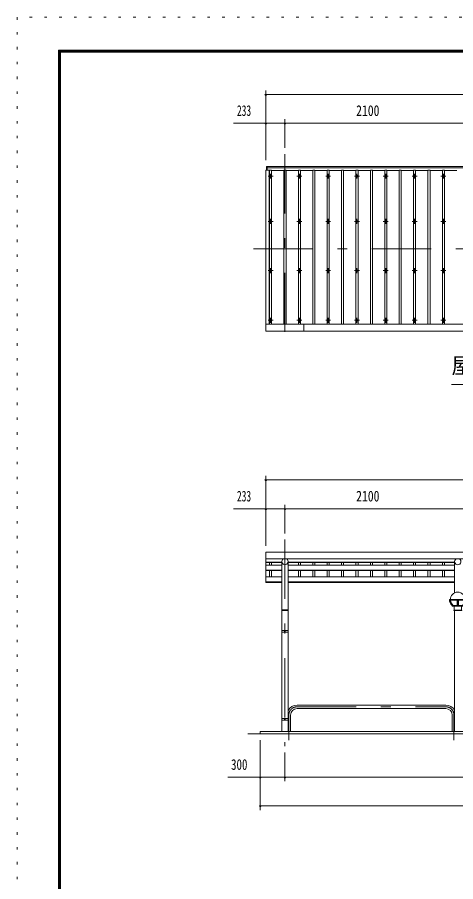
# Model space of a CAD drawing. Units: millimetres, scale not verified, with parts at other scales. Extents: x -25778 to 25782, y -10500 to 10500.
# Drawn here: x -3918 to 1409, y 0 to 10500 of the extents above; entities that cross this region are included whole.
import ezdxf
from ezdxf.enums import TextEntityAlignment as Align

# ---------------------------------------------------------------- set-up
doc = ezdxf.new("R2010")
doc.units = ezdxf.units.MM
doc.header["$LTSCALE"] = 60
doc.linetypes.add('USER3', pattern=[24, 12, -5, 2, -5])
doc.linetypes.add('USER4', pattern=[3, 0.5, -2.5])
for name, color, linetype, lineweight in [('0-0_0', 7, 'Continuous', 18), ('0-2_1-0BOLD', 7, 'Continuous', 18), ('0-3_1-2CENTER', 3, 'USER3', 18), ('0-4_1-4THIN', 4, 'Continuous', 18), ('0-5_1-5DIM', 3, 'Continuous', 18), ('0-C_F-F', 5, 'Continuous', 18), ('0-D_F-E_J_ADD', 5, 'USER4', 18)]:
    doc.layers.add(name, color=color, linetype=linetype, lineweight=lineweight)
doc.styles.add('ＭＳ ゴシック', font='')
doc.styles.get('ＭＳ ゴシック').set_extended_font_data('MS Gothic')

# ---------------------------------------------------------------- blocks, each defined once
blk = doc.blocks.new('ledl')
at = {"layer": '0-0_0'}
for p, q in [((14388.17, 13926.97), (14183.17, 13926.97)), ((14183.17, 13920.97), (14183.17, 13926.97)), ((14276.67, 13920.97), (14183.17, 13920.97)), ((14276.67, 13920.97), (14276.67, 13856.97)), ((14288.67, 13920.97), (14282.67, 13920.97)), ((14282.67, 13920.97), (14282.67, 13856.97)), ((14288.67, 13920.97), (14288.67, 13856.97)), ((14388.17, 13920.97), (14294.67, 13920.97)), ((14294.67, 13920.97), (14294.67, 13856.97)), ((14388.17, 13920.97), (14388.17, 13926.97)), ((14215.67, 13846.97), (14355.67, 13846.97)), ((14240.67, 13796.97), (14240.67, 13846.97)), ((14240.67, 13796.97), (14330.67, 13796.97)), ((14330.67, 13796.97), (14330.67, 13846.97)), ((14355.67, 13846.97), (14355.67, 13856.97))]:
    blk.add_line(p, q, dxfattribs=at)
blk.add_lwpolyline([(14215.67, 13846.97), (14215.67, 13856.97), (14355.67, 13856.97)], dxfattribs=at)
for start, end in [(0, 180), (183.82255, 231.05756), (308.94244, 356.17745)]:
    blk.add_arc((14285.67, 13926.97), 90, start, end, dxfattribs=at)
for centre, major_axis, start_param, end_param in [((14285.67, 13926.97), (102.47, 6.5), 3.13629226, 3.90348569), ((14293.67, 13926.97), (102.47, 6.5), 3.13629226, 3.90348569), ((14277.67, 13926.97), (-102.47, 6.5), 2.37969962, 3.14689305), ((14285.67, 13926.97), (-102.47, 6.5), 2.37969962, 3.14689305)]:
    blk.add_ellipse(centre, major_axis=major_axis, ratio=0.92312, start_param=start_param, end_param=end_param, dxfattribs=at)

msp = doc.modelspace()

# ---------------------------------------------------------------- linework, layer by layer
at = {"layer": '0-2_1-0BOLD'}
for p, q in [((-882.73, 8642.82), (-882.73, 8687.67)), ((-882.73, 8672.68), (6901.26, 8672.68)), ((6917.26, 6774.16), (-898.73, 6774.16)), ((-435.73, 6687.67), (-435.73, 6774.16)), ((6917.26, 3921.21), (-898.73, 3921.21)), ((-703.89, 3889.24), (-703.89, 3050.27)), ((-627.59, 3050.27), (-627.59, 3889.24)), ((1396.11, 3889.24), (1396.11, 3508.49)), ((-898.73, 3880.02), (-703.89, 3880.02)), ((-703.89, 3876.47), (-898.73, 3876.47)), ((-898.73, 3844.26), (-703.89, 3844.26)), ((-898.73, 3785.43), (-703.89, 3785.43)), ((-627.59, 3880.02), (1396.11, 3880.02)), ((1396.11, 3876.47), (-627.59, 3876.47)), ((-627.59, 3844.26), (1396.11, 3844.26)), ((1396.11, 3785.43), (-627.59, 3785.43)), ((-703.89, 3779.53), (-898.73, 3779.53)), ((-898.73, 3701.81), (-703.89, 3701.81)), ((-627.59, 3779.53), (1396.11, 3779.53)), ((1396.11, 3701.81), (-627.59, 3701.81)), ((-703.89, 3644.17), (-898.73, 3644.17)), ((-627.59, 3644.17), (1396.11, 3644.17)), ((1396.11, 3635.83), (-627.59, 3635.83)), ((-627.59, 3294.67), (-703.89, 3294.67)), ((-698.89, 3302.67), (-632.59, 3302.67)), ((1396.11, 3294.67), (1396.11, 1824.67)), ((-669.59, 3050.27), (-669.59, 3030.27)), ((-661.88, 3030.27), (-661.88, 3050.27)), ((-703.89, 3030.27), (-703.89, 1981.16)), ((-669.59, 3040.27), (-661.88, 3040.27)), ((-627.59, 1981.16), (-627.59, 3030.27)), ((1287.97, 2145.97), (-519.34, 2145.97)), ((-519.34, 2103.27), (1287.97, 2103.27)), ((-598.04, 2024.67), (-598.04, 1824.67)), ((1366.56, 1824.67), (1366.56, 2024.67)), ((-703.89, 1961.16), (-703.89, 1824.67)), ((-669.59, 1981.16), (-669.59, 1961.16)), ((-669.59, 1971.16), (-661.88, 1971.16)), ((-661.88, 1961.16), (-661.88, 1981.16)), ((-627.59, 1824.67), (-627.59, 1961.16)), ((-1115.73, 1794.67), (7134.26, 1794.67))]:
    msp.add_line(p, q, dxfattribs=at)
for points in [[(-858.73, 6774.16), (-858.73, 8642.82), (-898.73, 8642.82), (-898.73, 6687.67), (6917.26, 6687.67), (6917.26, 8642.82), (6877.26, 8642.82)], [(6907.26, 8687.67), (-888.73, 8687.67), (-888.73, 8642.82)], [(-703.89, 3635.83), (-898.73, 3635.83), (-898.73, 4004.86), (6917.26, 4004.86)], [(6984.26, 1824.67), (-965.74, 1824.67), (-965.74, 1794.67)]]:
    msp.add_lwpolyline(points, dxfattribs=at)
for points in [[(1484.26, 3294.67), (1384.26, 3294.67), (1384.26, 3296.97), (1484.26, 3296.97)], [(-705.48, 3050.27), (-705.48, 3030.27), (-625.99, 3030.27), (-625.99, 3050.27)], [(-705.48, 1981.16), (-705.48, 1961.16), (-625.99, 1961.16), (-625.99, 1981.16)]]:
    msp.add_lwpolyline(points, close=True, dxfattribs=at)
for centre in [(-840.73, 8570.29), (-490.73, 8570.29), (-140.73, 8570.29), (209.27, 8570.29), (559.27, 8570.29), (909.27, 8570.29), (1259.27, 8570.29), (-840.73, 8020.59), (-490.73, 8020.59), (-140.73, 8020.59), (209.27, 8020.59), (559.27, 8020.59), (909.27, 8020.59), (1259.27, 8020.59), (-840.73, 7422.81), (-490.73, 7422.81), (-140.73, 7422.81), (209.27, 7422.81), (559.27, 7422.81), (909.27, 7422.81), (1259.27, 7422.81), (-840.73, 6819.1), (-490.73, 6819.1), (-140.73, 6819.1), (209.27, 6819.1), (559.27, 6819.1), (909.27, 6819.1), (1259.27, 6819.1)]:
    msp.add_circle(centre, 10, dxfattribs=at)
for centre, radius, start, end in [((-665.74, 3889.24), 38.15, 123.05154, 56.94846), ((1434.26, 3889.24), 38.15, 123.05154, 56.94846), ((-698.89, 3297.67), 5, 90, 180), ((-632.59, 3297.67), 5, 0, 90), ((-519.34, 2024.67), 121.3, 90, 153.07823), ((-519.34, 2024.67), 78.6, 90, 180), ((1287.97, 2024.67), 121.3, 26.91106, 90), ((1287.97, 2024.67), 78.6, 0, 90)]:
    msp.add_arc(centre, radius, start, end, dxfattribs=at)
at = {"layer": '0-3_1-2CENTER'}
for p, q in [((-665.74, 8837.68), (-665.74, 6537.67)), ((-870.73, 8570.29), (-810.74, 8570.29)), ((-840.73, 8600.28), (-840.73, 8540.28)), ((-520.73, 8570.29), (-460.74, 8570.29)), ((-490.73, 8540.28), (-490.73, 8600.28)), ((-170.73, 8570.29), (-110.74, 8570.29)), ((-140.73, 8600.28), (-140.73, 8540.28)), ((239.26, 8570.29), (179.27, 8570.29)), ((209.27, 8540.28), (209.27, 8600.28)), ((529.27, 8570.29), (589.26, 8570.29)), ((559.27, 8600.28), (559.27, 8540.28)), ((879.27, 8570.29), (939.26, 8570.29)), ((909.27, 8540.28), (909.27, 8600.28)), ((1229.27, 8570.29), (1289.26, 8570.29)), ((1259.27, 8600.28), (1259.27, 8540.28)), ((-810.74, 8020.59), (-870.73, 8020.59)), ((-840.73, 7990.59), (-840.73, 8050.59)), ((-460.74, 8020.59), (-520.73, 8020.59)), ((-490.73, 8050.59), (-490.73, 7990.59)), ((-110.74, 8020.59), (-170.73, 8020.59)), ((-140.73, 7990.59), (-140.73, 8050.59)), ((239.26, 8020.59), (179.27, 8020.59)), ((209.27, 8050.59), (209.27, 7990.59)), ((529.27, 8020.59), (589.26, 8020.59)), ((559.27, 7990.59), (559.27, 8050.59)), ((939.26, 8020.59), (879.27, 8020.59)), ((909.27, 8050.59), (909.27, 7990.59)), ((1229.27, 8020.59), (1289.26, 8020.59)), ((1259.27, 7990.59), (1259.27, 8050.59)), ((-1048.73, 7687.67), (7067.26, 7687.67)), ((-810.74, 7422.81), (-870.73, 7422.81)), ((-840.73, 7392.8), (-840.73, 7452.81)), ((-460.74, 7422.81), (-520.73, 7422.81)), ((-490.73, 7452.81), (-490.73, 7392.8)), ((-110.74, 7422.81), (-170.73, 7422.81)), ((-140.73, 7392.8), (-140.73, 7452.81)), ((239.26, 7422.81), (179.27, 7422.81)), ((209.27, 7452.81), (209.27, 7392.8)), ((529.27, 7422.81), (589.26, 7422.81)), ((559.27, 7392.8), (559.27, 7452.81)), ((939.26, 7422.81), (879.27, 7422.81)), ((909.27, 7452.81), (909.27, 7392.8)), ((1229.27, 7422.81), (1289.26, 7422.81)), ((1259.27, 7392.8), (1259.27, 7452.81)), ((-840.73, 6849.1), (-840.73, 6789.1)), ((-490.73, 6849.1), (-490.73, 6789.1)), ((-140.73, 6789.1), (-140.73, 6849.1)), ((209.27, 6849.1), (209.27, 6789.1)), ((559.27, 6789.1), (559.27, 6849.1)), ((909.27, 6849.1), (909.27, 6789.1)), ((1259.27, 6789.1), (1259.27, 6849.1)), ((-810.74, 6819.1), (-870.73, 6819.1)), ((-520.73, 6819.1), (-460.74, 6819.1)), ((-170.73, 6819.1), (-110.74, 6819.1)), ((179.27, 6819.1), (239.26, 6819.1)), ((529.27, 6819.1), (589.26, 6819.1)), ((879.27, 6819.1), (939.26, 6819.1)), ((1229.27, 6819.1), (1289.26, 6819.1)), ((-665.74, 4154.87), (-665.74, 1644.67)), ((-519.34, 2124.67), (1287.97, 2124.67)), ((-619.38, 1719.67), (-619.38, 2024.67)), ((-619.34, 2024.67), (-619.34, 1719.67)), ((1387.92, 2024.67), (1387.92, 1719.67)), ((1387.97, 1719.67), (1387.97, 2024.67))]:
    msp.add_line(p, q, dxfattribs=at)
for centre, start, end in [((-519.34, 2024.67), 90, 180), ((1287.97, 2024.67), 0, 90)]:
    msp.add_arc(centre, 100, start, end, dxfattribs=at)
at = {"layer": '0-4_1-4THIN'}
for p, q in [((-853.23, 8638.57), (-858.73, 8638.57)), ((-828.23, 8638.57), (-678.23, 8638.57)), ((-653.23, 8638.57), (-503.23, 8638.57)), ((-478.23, 8638.57), (-328.23, 8638.57)), ((-303.23, 8638.57), (-153.23, 8638.57)), ((-128.23, 8638.57), (21.77, 8638.57)), ((46.77, 8638.57), (196.77, 8638.57)), ((221.77, 8638.57), (371.77, 8638.57)), ((396.77, 8638.57), (546.77, 8638.57)), ((571.77, 8638.57), (721.77, 8638.57)), ((746.77, 8638.57), (896.77, 8638.57)), ((921.77, 8638.57), (1071.77, 8638.57)), ((1096.77, 8638.57), (1246.77, 8638.57)), ((1271.77, 8638.57), (1421.77, 8638.57)), ((-853.24, 3876.47), (-853.24, 3844.26)), ((-828.24, 3844.26), (-828.24, 3876.47)), ((-503.24, 3844.26), (-503.24, 3876.47)), ((-478.24, 3876.47), (-478.24, 3844.26)), ((-328.24, 3876.47), (-328.24, 3844.26)), ((-303.24, 3844.26), (-303.24, 3876.47)), ((-153.24, 3844.26), (-153.24, 3876.47)), ((-128.24, 3876.47), (-128.24, 3844.26)), ((21.76, 3876.47), (21.76, 3844.26)), ((46.76, 3844.26), (46.76, 3876.47)), ((196.76, 3844.26), (196.76, 3876.47)), ((221.76, 3876.47), (221.76, 3844.26)), ((371.76, 3876.47), (371.76, 3844.26)), ((396.76, 3844.26), (396.76, 3876.47)), ((546.76, 3844.26), (546.76, 3876.47)), ((571.76, 3876.47), (571.76, 3844.26)), ((721.76, 3876.47), (721.76, 3844.26)), ((746.76, 3844.26), (746.76, 3876.47)), ((896.76, 3844.26), (896.76, 3876.47)), ((921.76, 3876.47), (921.76, 3844.26)), ((1071.76, 3876.47), (1071.76, 3844.26)), ((1096.76, 3844.26), (1096.76, 3876.47)), ((1246.76, 3844.26), (1246.76, 3876.47)), ((1271.76, 3876.47), (1271.76, 3844.26)), ((-853.24, 3779.53), (-853.24, 3701.81)), ((-828.24, 3701.81), (-828.24, 3779.53)), ((-503.24, 3701.81), (-503.24, 3779.53)), ((-478.24, 3779.53), (-478.24, 3701.81)), ((-328.24, 3779.53), (-328.24, 3701.81)), ((-303.24, 3701.81), (-303.24, 3779.53)), ((-153.24, 3701.81), (-153.24, 3779.53)), ((-128.24, 3779.53), (-128.24, 3701.81)), ((21.76, 3779.53), (21.76, 3701.81)), ((46.76, 3701.81), (46.76, 3779.53)), ((196.76, 3701.81), (196.76, 3779.53)), ((221.76, 3779.53), (221.76, 3701.81)), ((371.76, 3779.53), (371.76, 3701.81)), ((396.76, 3701.81), (396.76, 3779.53)), ((546.76, 3701.81), (546.76, 3779.53)), ((571.76, 3779.53), (571.76, 3701.81)), ((721.76, 3779.53), (721.76, 3701.81)), ((746.76, 3701.81), (746.76, 3779.53)), ((896.76, 3701.81), (896.76, 3779.53)), ((921.76, 3779.53), (921.76, 3701.81)), ((1071.76, 3779.53), (1071.76, 3701.81)), ((1096.76, 3701.81), (1096.76, 3779.53)), ((1246.76, 3701.81), (1246.76, 3779.53)), ((1271.76, 3779.53), (1271.76, 3701.81))]:
    msp.add_line(p, q, dxfattribs=at)
for points in [[(-828.23, 6774.16), (-828.23, 8642.82), (-853.23, 8642.82), (-853.23, 6774.16)], [(-653.23, 6774.16), (-653.23, 8642.82), (-678.23, 8642.82), (-678.23, 6774.16)], [(-478.23, 6774.16), (-478.23, 8642.82), (-503.23, 8642.82), (-503.23, 6774.16)], [(-303.23, 6774.16), (-303.23, 8642.82), (-328.23, 8642.82), (-328.23, 6774.16)], [(-128.23, 6774.16), (-128.23, 8642.82), (-153.23, 8642.82), (-153.23, 6774.16)], [(46.77, 6774.16), (46.77, 8642.82), (21.77, 8642.82), (21.77, 6774.16)], [(221.77, 6774.16), (221.77, 8642.82), (196.77, 8642.82), (196.77, 6774.16)], [(396.77, 6774.16), (396.77, 8642.82), (371.77, 8642.82), (371.77, 6774.16)], [(571.77, 6774.16), (571.77, 8642.82), (546.77, 8642.82), (546.77, 6774.16)], [(746.77, 6774.16), (746.77, 8642.82), (721.77, 8642.82), (721.77, 6774.16)], [(921.77, 6774.16), (921.77, 8642.82), (896.77, 8642.82), (896.77, 6774.16)], [(1096.77, 6774.16), (1096.77, 8642.82), (1071.77, 8642.82), (1071.77, 6774.16)], [(1271.77, 6774.16), (1271.77, 8642.82), (1246.77, 8642.82), (1246.77, 6774.16)]]:
    msp.add_lwpolyline(points, dxfattribs=at)
at = {"layer": '0-5_1-5DIM'}
for p, q in [((-888.73, 9562.48), (-908.73, 9562.48)), ((-898.73, 9612.48), (-898.73, 8762.48)), ((6917.27, 9562.48), (-898.73, 9562.48)), ((-665.73, 9262.48), (-665.73, 8912.48)), ((7309.77, 9212.48), (-1291.23, 9212.48)), ((-888.73, 9212.48), (-908.73, 9212.48)), ((-655.74, 9212.48), (-675.74, 9212.48)), ((4659.27, 6037.67), (1359.27, 6037.67)), ((-888.73, 4879.67), (-908.73, 4879.67)), ((-898.73, 4929.68), (-898.73, 4079.68)), ((6917.27, 4879.67), (-898.73, 4879.67)), ((-1291.23, 4529.67), (7309.77, 4529.67)), ((-888.73, 4529.67), (-908.73, 4529.67)), ((-655.74, 4529.67), (-675.74, 4529.67)), ((-665.74, 4579.68), (-665.74, 4229.67)), ((-965.73, 1719.67), (-965.73, 869.67)), ((-665.74, 1569.67), (-665.74, 1219.67)), ((7376.77, 1269.67), (-1358.24, 1269.67)), ((-955.73, 1269.67), (-975.73, 1269.67)), ((-655.74, 1269.67), (-675.74, 1269.67)), ((-955.73, 919.67), (-975.73, 919.67)), ((-965.73, 919.67), (6984.27, 919.67))]:
    msp.add_line(p, q, dxfattribs=at)
for centre in [(-898.73, 9562.48), (-898.73, 9212.48), (-665.74, 9212.48), (-898.73, 4879.67), (-898.73, 4529.67), (-665.74, 4529.67), (-965.73, 1269.67), (-665.74, 1269.67), (-965.73, 919.67)]:
    msp.add_arc(centre, 10, 180, 0, dxfattribs=at)
at = {"layer": '0-C_F-F'}
for points in [[(-3418.39, 10100), (-3418.39, -10000), (25281.61, -10000), (25281.61, 10100)], [(-3415.89, 10097.5), (25279.11, 10097.5), (25279.11, -9997.5), (-3415.89, -9997.5)], [(-3413.39, 10095), (-3413.39, -9995), (25276.61, -9995), (25276.61, 10095)], [(-3410.89, 10092.5), (25274.11, 10092.5), (25274.11, -9992.5), (-3410.89, -9992.5)], [(-3408.39, 10090), (25271.61, 10090), (25271.61, -9990), (-3408.39, -9990)], [(-3405.89, 10087.5), (25269.11, 10087.5), (25269.11, -9987.5), (-3405.89, -9987.5)], [(-3403.39, 10085), (25266.61, 10085), (25266.61, -9985), (-3403.39, -9985)], [(-3400.89, 10082.5), (-3400.89, -9982.5), (25264.11, -9982.5), (25264.11, 10082.5)], [(-3398.39, 10080), (-3398.39, -9980), (25261.61, -9980), (25261.61, 10080)], [(-3395.89, 10077.5), (-3395.89, -9977.5), (25259.11, -9977.5), (25259.11, 10077.5)], [(-3393.39, 10075), (25256.61, 10075), (25256.61, -9975), (-3393.39, -9975)]]:
    msp.add_lwpolyline(points, close=True, dxfattribs=at)
at = {"layer": '0-D_F-E_J_ADD'}
msp.add_lwpolyline([(-3918.39, 10500), (-3918.39, -10500), (25781.61, -10500), (25781.61, 10500)], close=True, dxfattribs=at)

# ---------------------------------------------------------------- block references
at = {"layer": '0-0_0'}
msp.add_blockref('ledl', (-12851.41, -10500), dxfattribs=at)

# ---------------------------------------------------------------- texts
at = {"layer": '0-5_1-5DIM', "color": 7, "style": 'ＭＳ ゴシック'}
for s, height, width, p in [('233', 130.2, 0.65, (-1249.41, 9262.48)), ('2100', 130.2, 0.8, (198.88, 9262.48)), ('屋根伏図\u3000Ｓ＝１／５０', 195.4, 0.9, (1359.27, 6114.32)), ('233', 130.2, 0.65, (-1249.41, 4579.67)), ('2100', 130.2, 0.8, (198.88, 4579.67)), ('300', 130.2, 0.75, (-1321.09, 1319.67))]:
    msp.add_text(s, height=height, dxfattribs=dict(at, width=width)).set_placement(p, align=Align.BOTTOM_LEFT)

doc.saveas('drawing.dxf')
